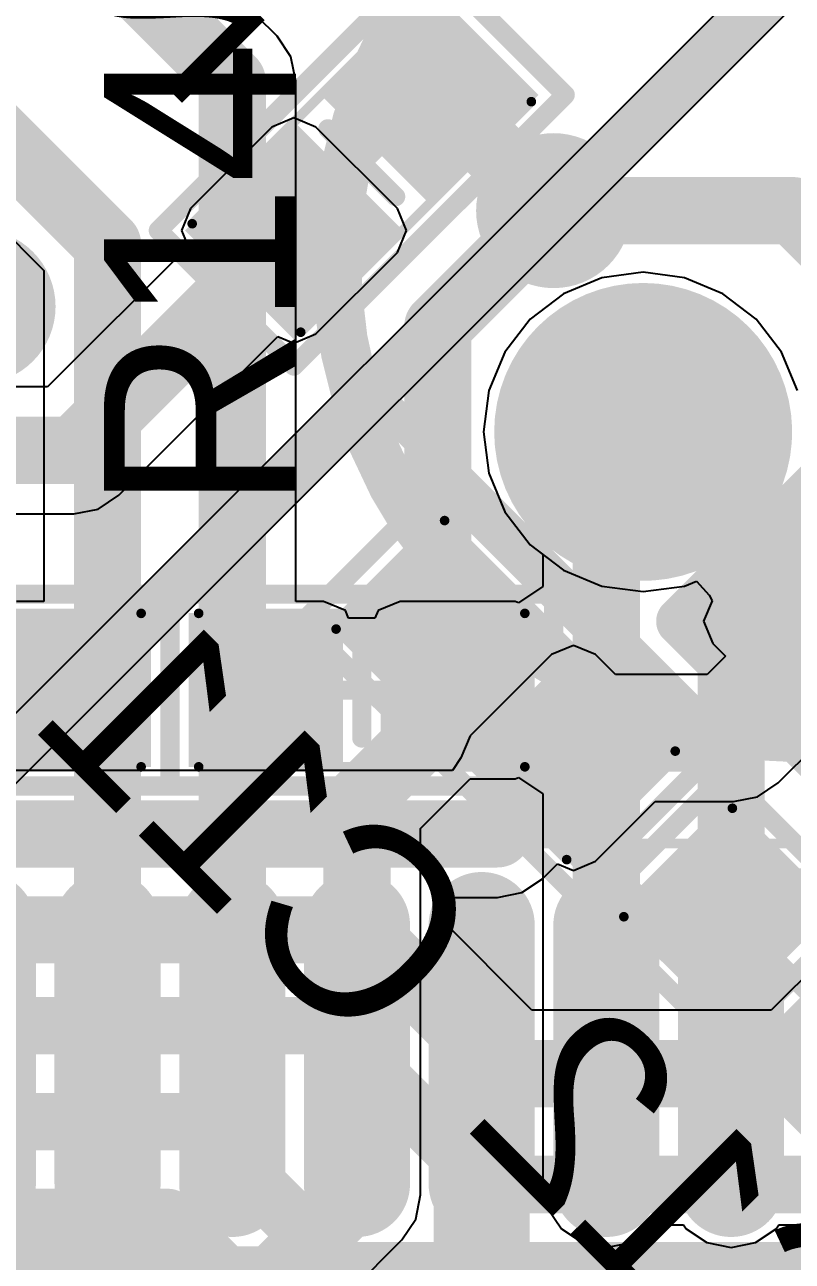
# Model space of a CAD drawing. Header units: millimetres. Extents: x 118 to 288, y 159 to 220.
# Drawn here: x 186.99 to 190.99, y 197.05 to 203.49 of the extents above; entities that cross this region are included whole.
import ezdxf

# ---------------------------------------------------------------- set-up
doc = ezdxf.new("R2010")
doc.units = ezdxf.units.MM
for name, color, linetype in [('BottomLayer', 5, 'Continuous'), ('BottomOverlay', 54, 'Continuous'), ('BottomPaste', 16, 'Continuous'), ('BottomSolder', 6, 'Continuous'), ('InternalPlane1', 76, 'Continuous'), ('InternalPlane2', 16, 'Continuous'), ('Mechanical1', 6, 'Continuous'), ('Mechanical15', 56, 'Continuous'), ('MultiLayer', 9, 'Continuous'), ('PadHoleLayer', 156, 'Continuous'), ('TopLayer', 1, 'Continuous'), ('TopOverlay', 2, 'Continuous'), ('TopPaste', 8, 'Continuous'), ('TopSolder', 216, 'Continuous'), ('ViaHoleLayer', 16, 'Continuous')]:
    doc.layers.add(name, color=color, linetype=linetype)

# ---------------------------------------------------------------- blocks, each defined once
blk = doc.blocks.new('0402__B_26')
at = {"layer": 'BottomLayer'}
for points in [[(0.3, 0.8), (-0.3, 0.8), (0.3, 0.2), (-0.3, 0.2)], [(0.3, -0.2), (-0.3, -0.2), (0.3, -0.8), (-0.3, -0.8)]]:
    blk.add_solid(points, dxfattribs=at)
at = {"layer": 'BottomOverlay', "const_width": 0.1}
for points in [[(-0.5, 1), (-0.5, -1)], [(-0.5, 1), (0.5, 1)], [(0.5, 1), (0.5, -1)], [(-0.5, -1), (0.5, -1)]]:
    blk.add_lwpolyline(points, dxfattribs=at)
at = {"layer": 'BottomOverlay', "const_width": 0.05}
for points in [[(-0.525, 1, 1), (-0.475, 1, 1)], [(-0.525, 1, 1), (-0.475, 1, 1)], [(0.475, 1, 1), (0.525, 1, 1)], [(0.475, 1, 1), (0.525, 1, 1)], [(-0.525, -1, 1), (-0.475, -1, 1)], [(-0.525, -1, 1), (-0.475, -1, 1)], [(0.475, -1, 1), (0.525, -1, 1)], [(0.475, -1, 1), (0.525, -1, 1)]]:
    blk.add_lwpolyline(points, format="xyb", close=True, dxfattribs=at)
at = {"layer": 'BottomPaste'}
for points in [[(0.3, 0.8), (-0.3, 0.8), (0.3, 0.2), (-0.3, 0.2)], [(0.3, -0.2), (-0.3, -0.2), (0.3, -0.8), (-0.3, -0.8)]]:
    blk.add_solid(points, dxfattribs=at)
at = {"layer": 'BottomSolder'}
for points in [[(0.4016, 0.9016), (-0.4016, 0.9016), (0.4016, 0.0984), (-0.4016, 0.0984)], [(0.4016, -0.0984), (-0.4016, -0.0984), (0.4016, -0.9016), (-0.4016, -0.9016)]]:
    blk.add_solid(points, dxfattribs=at)
at = {"layer": 'Mechanical15'}
for points, const_width in [([(-0.4, 0.85), (0.4, 0.85)], 0.05), ([(-0.4, 0.85), (-0.4, -0.85)], 0.05), ([(0.4, 0.85), (0.4, -0.85)], 0.05), ([(0, 0.25), (0, -0.25)], 0.1), ([(-0.25, 0), (0.25, 0)], 0.1), ([(-0.4, -0.85), (0.4, -0.85)], 0.05)]:
    blk.add_lwpolyline(points, dxfattribs=dict(at, const_width=const_width))
for points, const_width in [([(-0.4125, 0.85, 1), (-0.3875, 0.85, 1)], 0.025), ([(-0.4125, 0.85, 1), (-0.3875, 0.85, 1)], 0.025), ([(0.3875, 0.85, 1), (0.4125, 0.85, 1)], 0.025), ([(0.3875, 0.85, 1), (0.4125, 0.85, 1)], 0.025), ([(-0.025, 0.25, 1), (0.025, 0.25, 1)], 0.05), ([(-0.275, 0, 1), (-0.225, 0, 1)], 0.05), ([(0.225, 0, 1), (0.275, 0, 1)], 0.05), ([(-0.025, -0.25, 1), (0.025, -0.25, 1)], 0.05), ([(-0.4125, -0.85, 1), (-0.3875, -0.85, 1)], 0.025), ([(-0.4125, -0.85, 1), (-0.3875, -0.85, 1)], 0.025), ([(0.3875, -0.85, 1), (0.4125, -0.85, 1)], 0.025), ([(0.3875, -0.85, 1), (0.4125, -0.85, 1)], 0.025)]:
    blk.add_lwpolyline(points, format="xyb", close=True, dxfattribs=dict(at, const_width=const_width))
blk = doc.blocks.new('0402__B_36')
at = {"layer": 'BottomLayer'}
for points in [[(0.3, 0.8), (-0.3, 0.8), (0.3, 0.2), (-0.3, 0.2)], [(0.3, -0.2), (-0.3, -0.2), (0.3, -0.8), (-0.3, -0.8)]]:
    blk.add_solid(points, dxfattribs=at)
at = {"layer": 'BottomOverlay', "const_width": 0.1}
for points in [[(-0.5, 1), (-0.5, -1)], [(0.5, 1), (-0.5, 1)], [(0.5, 1), (0.5, -1)], [(0.5, -1), (-0.5, -1)]]:
    blk.add_lwpolyline(points, dxfattribs=at)
at = {"layer": 'BottomOverlay', "const_width": 0.05}
for points in [[(-0.525, 1, 1), (-0.475, 1, 1)], [(-0.525, 1, 1), (-0.475, 1, 1)], [(0.475, 1, 1), (0.525, 1, 1)], [(0.475, 1, 1), (0.525, 1, 1)], [(-0.525, -1, 1), (-0.475, -1, 1)], [(-0.525, -1, 1), (-0.475, -1, 1)], [(0.475, -1, 1), (0.525, -1, 1)], [(0.475, -1, 1), (0.525, -1, 1)]]:
    blk.add_lwpolyline(points, format="xyb", close=True, dxfattribs=at)
at = {"layer": 'BottomPaste'}
for points in [[(0.3, 0.8), (-0.3, 0.8), (0.3, 0.2), (-0.3, 0.2)], [(0.3, -0.2), (-0.3, -0.2), (0.3, -0.8), (-0.3, -0.8)]]:
    blk.add_solid(points, dxfattribs=at)
at = {"layer": 'BottomSolder'}
for points in [[(0.4016, 0.9016), (-0.4016, 0.9016), (0.4016, 0.0984), (-0.4016, 0.0984)], [(0.4016, -0.0984), (-0.4016, -0.0984), (0.4016, -0.9016), (-0.4016, -0.9016)]]:
    blk.add_solid(points, dxfattribs=at)
at = {"layer": 'Mechanical15'}
for points, const_width in [([(0.4, 0.85), (-0.4, 0.85)], 0.05), ([(-0.4, 0.85), (-0.4, -0.85)], 0.05), ([(0.4, 0.85), (0.4, -0.85)], 0.05), ([(0, 0.25), (0, -0.25)], 0.1), ([(0.25, 0), (-0.25, 0)], 0.1), ([(0.4, -0.85), (-0.4, -0.85)], 0.05)]:
    blk.add_lwpolyline(points, dxfattribs=dict(at, const_width=const_width))
for points, const_width in [([(-0.4125, 0.85, 1), (-0.3875, 0.85, 1)], 0.025), ([(-0.4125, 0.85, 1), (-0.3875, 0.85, 1)], 0.025), ([(0.3875, 0.85, 1), (0.4125, 0.85, 1)], 0.025), ([(0.3875, 0.85, 1), (0.4125, 0.85, 1)], 0.025), ([(-0.025, 0.25, 1), (0.025, 0.25, 1)], 0.05), ([(-0.275, 0, 1), (-0.225, 0, 1)], 0.05), ([(0.225, 0, 1), (0.275, 0, 1)], 0.05), ([(-0.025, -0.25, 1), (0.025, -0.25, 1)], 0.05), ([(-0.4125, -0.85, 1), (-0.3875, -0.85, 1)], 0.025), ([(-0.4125, -0.85, 1), (-0.3875, -0.85, 1)], 0.025), ([(0.3875, -0.85, 1), (0.4125, -0.85, 1)], 0.025), ([(0.3875, -0.85, 1), (0.4125, -0.85, 1)], 0.025)]:
    blk.add_lwpolyline(points, format="xyb", close=True, dxfattribs=dict(at, const_width=const_width))
blk = doc.blocks.new('LED5MM_RED_39')
at = {"layer": 'BottomLayer', "const_width": 0.675}
blk.add_lwpolyline([(0.9325, 0, 1), (1.6075, 0, 1)], format="xyb", close=True, dxfattribs=at)
at = {"layer": 'BottomSolder', "const_width": 0.7766}
blk.add_lwpolyline([(0.8817, 0, 1), (1.6583, 0, 1)], format="xyb", close=True, dxfattribs=at)
at = {"layer": 'InternalPlane1', "const_width": 0.754}
blk.add_lwpolyline([(0.893, 0, 1), (1.647, 0, 1)], format="xyb", close=True, dxfattribs=at)
at = {"layer": 'InternalPlane2', "const_width": 0.754}
blk.add_lwpolyline([(0.893, 0, 1), (1.647, 0, 1)], format="xyb", close=True, dxfattribs=at)
at = {"layer": 'MultiLayer', "const_width": 0.675}
blk.add_lwpolyline([(0.9325, 0, 1), (1.6075, 0, 1)], format="xyb", close=True, dxfattribs=at)
at = {"layer": 'PadHoleLayer', "const_width": 0.5}
blk.add_lwpolyline([(1.02, 0, 1), (1.52, 0, 1)], format="xyb", close=True, dxfattribs=at)
at = {"layer": 'TopLayer', "const_width": 0.675}
blk.add_lwpolyline([(0.9325, 0, 1), (1.6075, 0, 1)], format="xyb", close=True, dxfattribs=at)
at = {"layer": 'TopOverlay', "const_width": 0.17}
blk.add_lwpolyline([(2.1268, -1.225, -3.732051), (2.1268, 1.225)], format="xyb", dxfattribs=at)
blk.add_lwpolyline([(2.125, -1.225), (2.125, 1.225)], dxfattribs=at)
at = {"layer": 'TopOverlay', "const_width": 0.085}
for points in [[(2.0825, 1.225, 1), (2.1675, 1.225, 1)], [(2.0843, 1.225, 1), (2.1693, 1.225, 1)], [(2.0825, -1.225, 1), (2.1675, -1.225, 1)], [(2.0843, -1.225, 1), (2.1693, -1.225, 1)]]:
    blk.add_lwpolyline(points, format="xyb", close=True, dxfattribs=at)
at = {"layer": 'TopSolder', "const_width": 0.7766}
blk.add_lwpolyline([(0.8817, 0, 1), (1.6583, 0, 1)], format="xyb", close=True, dxfattribs=at)
blk = doc.blocks.new('0402__89')
at = {"layer": 'Mechanical15'}
for points, const_width in [([(-0.4, 0.85), (0.4, 0.85)], 0.05), ([(-0.4, 0.85), (-0.4, -0.85)], 0.05), ([(0.4, 0.85), (0.4, -0.85)], 0.05), ([(0, 0.25), (0, -0.25)], 0.1), ([(-0.25, 0), (0.25, 0)], 0.1), ([(-0.4, -0.85), (0.4, -0.85)], 0.05)]:
    blk.add_lwpolyline(points, dxfattribs=dict(at, const_width=const_width))
for points, const_width in [([(-0.4125, 0.85, 1), (-0.3875, 0.85, 1)], 0.025), ([(-0.4125, 0.85, 1), (-0.3875, 0.85, 1)], 0.025), ([(0.3875, 0.85, 1), (0.4125, 0.85, 1)], 0.025), ([(0.3875, 0.85, 1), (0.4125, 0.85, 1)], 0.025), ([(-0.025, 0.25, 1), (0.025, 0.25, 1)], 0.05), ([(-0.275, 0, 1), (-0.225, 0, 1)], 0.05), ([(0.225, 0, 1), (0.275, 0, 1)], 0.05), ([(-0.025, -0.25, 1), (0.025, -0.25, 1)], 0.05), ([(-0.4125, -0.85, 1), (-0.3875, -0.85, 1)], 0.025), ([(-0.4125, -0.85, 1), (-0.3875, -0.85, 1)], 0.025), ([(0.3875, -0.85, 1), (0.4125, -0.85, 1)], 0.025), ([(0.3875, -0.85, 1), (0.4125, -0.85, 1)], 0.025)]:
    blk.add_lwpolyline(points, format="xyb", close=True, dxfattribs=dict(at, const_width=const_width))
at = {"layer": 'TopLayer'}
for points in [[(0.3, 0.8), (-0.3, 0.8), (0.3, 0.2), (-0.3, 0.2)], [(0.3, -0.2), (-0.3, -0.2), (0.3, -0.8), (-0.3, -0.8)]]:
    blk.add_solid(points, dxfattribs=at)
at = {"layer": 'TopOverlay', "const_width": 0.1}
for points in [[(-0.5, 1), (-0.5, -1)], [(-0.5, 1), (0.5, 1)], [(0.5, 1), (0.5, -1)], [(-0.5, -1), (0.5, -1)]]:
    blk.add_lwpolyline(points, dxfattribs=at)
at = {"layer": 'TopOverlay', "const_width": 0.05}
for points in [[(-0.525, 1, 1), (-0.475, 1, 1)], [(-0.525, 1, 1), (-0.475, 1, 1)], [(0.475, 1, 1), (0.525, 1, 1)], [(0.475, 1, 1), (0.525, 1, 1)], [(-0.525, -1, 1), (-0.475, -1, 1)], [(-0.525, -1, 1), (-0.475, -1, 1)], [(0.475, -1, 1), (0.525, -1, 1)], [(0.475, -1, 1), (0.525, -1, 1)]]:
    blk.add_lwpolyline(points, format="xyb", close=True, dxfattribs=at)
at = {"layer": 'TopPaste'}
for points in [[(0.3, 0.8), (-0.3, 0.8), (0.3, 0.2), (-0.3, 0.2)], [(0.3, -0.2), (-0.3, -0.2), (0.3, -0.8), (-0.3, -0.8)]]:
    blk.add_solid(points, dxfattribs=at)
at = {"layer": 'TopSolder'}
for points in [[(0.4016, 0.9016), (-0.4016, 0.9016), (0.4016, 0.0984), (-0.4016, 0.0984)], [(0.4016, -0.0984), (-0.4016, -0.0984), (0.4016, -0.9016), (-0.4016, -0.9016)]]:
    blk.add_solid(points, dxfattribs=at)
blk = doc.blocks.new('0402__91')
at = {"layer": 'Mechanical15'}
for points, const_width in [([(0.4, 0.85), (-0.4, 0.85)], 0.05), ([(-0.4, -0.85), (-0.4, 0.85)], 0.05), ([(0.4, -0.85), (0.4, 0.85)], 0.05), ([(0, -0.25), (0, 0.25)], 0.1), ([(0.25, 0), (-0.25, 0)], 0.1), ([(0.4, -0.85), (-0.4, -0.85)], 0.05)]:
    blk.add_lwpolyline(points, dxfattribs=dict(at, const_width=const_width))
for points, const_width in [([(-0.4125, 0.85, 1), (-0.3875, 0.85, 1)], 0.025), ([(-0.4125, 0.85, 1), (-0.3875, 0.85, 1)], 0.025), ([(0.3875, 0.85, 1), (0.4125, 0.85, 1)], 0.025), ([(0.3875, 0.85, 1), (0.4125, 0.85, 1)], 0.025), ([(-0.025, 0.25, 1), (0.025, 0.25, 1)], 0.05), ([(-0.275, 0, 1), (-0.225, 0, 1)], 0.05), ([(0.225, 0, 1), (0.275, 0, 1)], 0.05), ([(-0.025, -0.25, 1), (0.025, -0.25, 1)], 0.05), ([(-0.4125, -0.85, 1), (-0.3875, -0.85, 1)], 0.025), ([(-0.4125, -0.85, 1), (-0.3875, -0.85, 1)], 0.025), ([(0.3875, -0.85, 1), (0.4125, -0.85, 1)], 0.025), ([(0.3875, -0.85, 1), (0.4125, -0.85, 1)], 0.025)]:
    blk.add_lwpolyline(points, format="xyb", close=True, dxfattribs=dict(at, const_width=const_width))
at = {"layer": 'TopLayer'}
for points in [[(0.3, 0.8), (-0.3, 0.8), (0.3, 0.2), (-0.3, 0.2)], [(0.3, -0.2), (-0.3, -0.2), (0.3, -0.8), (-0.3, -0.8)]]:
    blk.add_solid(points, dxfattribs=at)
at = {"layer": 'TopOverlay', "const_width": 0.1}
for points in [[(-0.5, -1), (-0.5, 1)], [(0.5, 1), (-0.5, 1)], [(0.5, -1), (0.5, 1)], [(0.5, -1), (-0.5, -1)]]:
    blk.add_lwpolyline(points, dxfattribs=at)
at = {"layer": 'TopOverlay', "const_width": 0.05}
for points in [[(-0.525, 1, 1), (-0.475, 1, 1)], [(-0.525, 1, 1), (-0.475, 1, 1)], [(0.475, 1, 1), (0.525, 1, 1)], [(0.475, 1, 1), (0.525, 1, 1)], [(-0.525, -1, 1), (-0.475, -1, 1)], [(-0.525, -1, 1), (-0.475, -1, 1)], [(0.475, -1, 1), (0.525, -1, 1)], [(0.475, -1, 1), (0.525, -1, 1)]]:
    blk.add_lwpolyline(points, format="xyb", close=True, dxfattribs=at)
at = {"layer": 'TopPaste'}
for points in [[(0.3, 0.8), (-0.3, 0.8), (0.3, 0.2), (-0.3, 0.2)], [(0.3, -0.2), (-0.3, -0.2), (0.3, -0.8), (-0.3, -0.8)]]:
    blk.add_solid(points, dxfattribs=at)
at = {"layer": 'TopSolder'}
for points in [[(0.4016, 0.9016), (-0.4016, 0.9016), (0.4016, 0.0984), (-0.4016, 0.0984)], [(0.4016, -0.0984), (-0.4016, -0.0984), (0.4016, -0.9016), (-0.4016, -0.9016)]]:
    blk.add_solid(points, dxfattribs=at)
blk = doc.blocks.new('HTSSOP28_99')
at = {"layer": 'Mechanical15', "const_width": 0.05}
blk.add_lwpolyline([(3.95, 4.9), (3.95, -4.9)], dxfattribs=at)
at = {"layer": 'TopLayer', "const_width": 0.35}
for points in [[(3.525, 3.575), (2.175, 3.575)], [(3.525, 2.925), (2.175, 2.925)], [(3.525, 2.275), (2.175, 2.275)], [(3.525, 1.625), (2.175, 1.625)], [(3.525, 0.975), (2.175, 0.975)], [(3.525, 0.325), (2.175, 0.325)]]:
    blk.add_lwpolyline(points, dxfattribs=at)
at = {"layer": 'TopLayer', "const_width": 0.175}
for points in [[(2.0875, 3.575, 1), (2.2625, 3.575, 1)], [(3.4375, 3.575, 1), (3.6125, 3.575, 1)], [(2.0875, 2.925, 1), (2.2625, 2.925, 1)], [(3.4375, 2.925, 1), (3.6125, 2.925, 1)], [(2.0875, 2.275, 1), (2.2625, 2.275, 1)], [(3.4375, 2.275, 1), (3.6125, 2.275, 1)], [(2.0875, 1.625, 1), (2.2625, 1.625, 1)], [(3.4375, 1.625, 1), (3.6125, 1.625, 1)], [(2.0875, 0.975, 1), (2.2625, 0.975, 1)], [(3.4375, 0.975, 1), (3.6125, 0.975, 1)], [(2.0875, 0.325, 1), (2.2625, 0.325, 1)], [(3.4375, 0.325, 1), (3.6125, 0.325, 1)]]:
    blk.add_lwpolyline(points, format="xyb", close=True, dxfattribs=at)
at = {"layer": 'TopPaste', "const_width": 0.35}
for points in [[(3.525, 3.575), (2.175, 3.575)], [(3.525, 2.925), (2.175, 2.925)], [(3.525, 2.275), (2.175, 2.275)], [(3.525, 1.625), (2.175, 1.625)], [(3.525, 0.975), (2.175, 0.975)], [(3.525, 0.325), (2.175, 0.325)]]:
    blk.add_lwpolyline(points, dxfattribs=at)
at = {"layer": 'TopPaste', "const_width": 0.175}
for points in [[(2.0875, 3.575, 1), (2.2625, 3.575, 1)], [(3.4375, 3.575, 1), (3.6125, 3.575, 1)], [(2.0875, 2.925, 1), (2.2625, 2.925, 1)], [(3.4375, 2.925, 1), (3.6125, 2.925, 1)], [(2.0875, 2.275, 1), (2.2625, 2.275, 1)], [(3.4375, 2.275, 1), (3.6125, 2.275, 1)], [(2.0875, 1.625, 1), (2.2625, 1.625, 1)], [(3.4375, 1.625, 1), (3.6125, 1.625, 1)], [(2.0875, 0.975, 1), (2.2625, 0.975, 1)], [(3.4375, 0.975, 1), (3.6125, 0.975, 1)], [(2.0875, 0.325, 1), (2.2625, 0.325, 1)], [(3.4375, 0.325, 1), (3.6125, 0.325, 1)]]:
    blk.add_lwpolyline(points, format="xyb", close=True, dxfattribs=at)
at = {"layer": 'TopSolder', "const_width": 0.5532}
for points in [[(3.525, 4.225), (2.175, 4.225)], [(3.525, 3.575), (2.175, 3.575)], [(3.525, 2.925), (2.175, 2.925)], [(3.525, 2.275), (2.175, 2.275)], [(3.525, 1.625), (2.175, 1.625)], [(3.525, 0.975), (2.175, 0.975)], [(3.525, 0.325), (2.175, 0.325)]]:
    blk.add_lwpolyline(points, dxfattribs=at)
at = {"layer": 'TopSolder', "const_width": 0.2766}
for points in [[(2.0367, 4.225, 1), (2.3133, 4.225, 1)], [(3.3867, 4.225, 1), (3.6633, 4.225, 1)], [(2.0367, 3.575, 1), (2.3133, 3.575, 1)], [(3.3867, 3.575, 1), (3.6633, 3.575, 1)], [(2.0367, 2.925, 1), (2.3133, 2.925, 1)], [(3.3867, 2.925, 1), (3.6633, 2.925, 1)], [(2.0367, 2.275, 1), (2.3133, 2.275, 1)], [(3.3867, 2.275, 1), (3.6633, 2.275, 1)], [(2.0367, 1.625, 1), (2.3133, 1.625, 1)], [(3.3867, 1.625, 1), (3.6633, 1.625, 1)], [(2.0367, 0.975, 1), (2.3133, 0.975, 1)], [(3.3867, 0.975, 1), (3.6633, 0.975, 1)], [(2.0367, 0.325, 1), (2.3133, 0.325, 1)], [(3.3867, 0.325, 1), (3.6633, 0.325, 1)]]:
    blk.add_lwpolyline(points, format="xyb", close=True, dxfattribs=at)
blk = doc.blocks.new('FA_128_B_104')
at = {"layer": 'BottomLayer'}
for points in [[(-1.2, 0.15), (-0.25, 0.15), (-1.2, 1), (-0.25, 1)], [(0.25, 0.15), (1.2, 0.15), (0.25, 1), (1.2, 1)], [(-1.2, -1), (-0.25, -1), (-1.2, -0.15), (-0.25, -0.15)], [(0.25, -1), (1.2, -1), (0.25, -0.15), (1.2, -0.15)]]:
    blk.add_solid(points, dxfattribs=at)
at = {"layer": 'BottomOverlay', "const_width": 0.1}
for points in [[(-1.375, 1.175), (1.375, 1.175)], [(-1.375, 1.175), (-1.375, 1.025)], [(-1.375, 0.9), (-1.1, 1.175)], [(-1.375, 1.025), (-1.225, 1.175)], [(-1.375, 0.775), (-0.975, 1.175)], [(1.375, 1.175), (1.375, -1.175)], [(-1.375, 1.025), (-1.375, -1.175)], [(-1.375, -1.175), (1.375, -1.175)]]:
    blk.add_lwpolyline(points, dxfattribs=at)
at = {"layer": 'BottomOverlay', "const_width": 0.05}
for points in [[(-1.4, 1.175, 1), (-1.35, 1.175, 1)], [(-1.4, 1.175, 1), (-1.35, 1.175, 1)], [(-1.25, 1.175, 1), (-1.2, 1.175, 1)], [(-1.125, 1.175, 1), (-1.075, 1.175, 1)], [(-1, 1.175, 1), (-0.95, 1.175, 1)], [(1.35, 1.175, 1), (1.4, 1.175, 1)], [(1.35, 1.175, 1), (1.4, 1.175, 1)], [(-1.4, 1.025, 1), (-1.35, 1.025, 1)], [(-1.4, 1.025, 1), (-1.35, 1.025, 1)], [(-1.4, 1.025, 1), (-1.35, 1.025, 1)], [(-1.4, 0.9, 1), (-1.35, 0.9, 1)], [(-1.4, 0.775, 1), (-1.35, 0.775, 1)], [(-1.4, -1.175, 1), (-1.35, -1.175, 1)], [(-1.4, -1.175, 1), (-1.35, -1.175, 1)], [(1.35, -1.175, 1), (1.4, -1.175, 1)], [(1.35, -1.175, 1), (1.4, -1.175, 1)]]:
    blk.add_lwpolyline(points, format="xyb", close=True, dxfattribs=at)
at = {"layer": 'BottomPaste'}
for points in [[(-1.2, 0.15), (-0.25, 0.15), (-1.2, 1), (-0.25, 1)], [(0.25, 0.15), (1.2, 0.15), (0.25, 1), (1.2, 1)], [(-1.2, -1), (-0.25, -1), (-1.2, -0.15), (-0.25, -0.15)], [(0.25, -1), (1.2, -1), (0.25, -0.15), (1.2, -0.15)]]:
    blk.add_solid(points, dxfattribs=at)
at = {"layer": 'BottomSolder'}
for points in [[(-1.3016, 0.0484), (-0.1484, 0.0484), (-1.3016, 1.1016), (-0.1484, 1.1016)], [(0.1484, 0.0484), (1.3016, 0.0484), (0.1484, 1.1016), (1.3016, 1.1016)], [(-1.3016, -1.1016), (-0.1484, -1.1016), (-1.3016, -0.0484), (-0.1484, -0.0484)], [(0.1484, -1.1016), (1.3016, -1.1016), (0.1484, -0.0484), (1.3016, -0.0484)]]:
    blk.add_solid(points, dxfattribs=at)
at = {"layer": 'Mechanical15', "const_width": 0.254}
for points in [[(-1.4, 1.2), (-1.4, -1.2)], [(-1.4, 1.2), (1.4, 1.2)], [(1.4, 1.2), (1.4, -1.2)], [(0, 0.275), (0, -0.275)], [(-0.3, 0), (0.275, 0)], [(-1.4, -1.2), (1.4, -1.2)]]:
    blk.add_lwpolyline(points, dxfattribs=at)
at = {"layer": 'Mechanical15', "const_width": 0.127}
for points in [[(-1.4635, 1.2, 1), (-1.3365, 1.2, 1)], [(-1.4635, 1.2, 1), (-1.3365, 1.2, 1)], [(1.3365, 1.2, 1), (1.4635, 1.2, 1)], [(1.3365, 1.2, 1), (1.4635, 1.2, 1)], [(-0.0635, 0.275, 1), (0.0635, 0.275, 1)], [(-0.3635, 0, 1), (-0.2365, 0, 1)], [(0.2115, 0, 1), (0.3385, 0, 1)], [(-0.0635, -0.275, 1), (0.0635, -0.275, 1)], [(-1.4635, -1.2, 1), (-1.3365, -1.2, 1)], [(-1.4635, -1.2, 1), (-1.3365, -1.2, 1)], [(1.3365, -1.2, 1), (1.4635, -1.2, 1)], [(1.3365, -1.2, 1), (1.4635, -1.2, 1)]]:
    blk.add_lwpolyline(points, format="xyb", close=True, dxfattribs=at)
blk = doc.blocks.new('0402__B_111')
at = {"layer": 'BottomLayer'}
for points in [[(0.3, 0.8), (-0.3, 0.8), (0.3, 0.2), (-0.3, 0.2)], [(0.3, -0.2), (-0.3, -0.2), (0.3, -0.8), (-0.3, -0.8)]]:
    blk.add_solid(points, dxfattribs=at)
at = {"layer": 'BottomOverlay', "const_width": 0.1}
for points in [[(-0.5, 1), (-0.5, -1)], [(-0.5, 1), (0.5, 1)], [(0.5, 1), (0.5, -1)], [(-0.5, -1), (0.5, -1)]]:
    blk.add_lwpolyline(points, dxfattribs=at)
at = {"layer": 'BottomOverlay', "const_width": 0.05}
for points in [[(-0.525, 1, 1), (-0.475, 1, 1)], [(-0.525, 1, 1), (-0.475, 1, 1)], [(0.475, 1, 1), (0.525, 1, 1)], [(0.475, 1, 1), (0.525, 1, 1)], [(-0.525, -1, 1), (-0.475, -1, 1)], [(-0.525, -1, 1), (-0.475, -1, 1)], [(0.475, -1, 1), (0.525, -1, 1)], [(0.475, -1, 1), (0.525, -1, 1)]]:
    blk.add_lwpolyline(points, format="xyb", close=True, dxfattribs=at)
at = {"layer": 'BottomPaste'}
for points in [[(0.3, 0.8), (-0.3, 0.8), (0.3, 0.2), (-0.3, 0.2)], [(0.3, -0.2), (-0.3, -0.2), (0.3, -0.8), (-0.3, -0.8)]]:
    blk.add_solid(points, dxfattribs=at)
at = {"layer": 'BottomSolder'}
for points in [[(0.4016, 0.9016), (-0.4016, 0.9016), (0.4016, 0.0984), (-0.4016, 0.0984)], [(0.4016, -0.0984), (-0.4016, -0.0984), (0.4016, -0.9016), (-0.4016, -0.9016)]]:
    blk.add_solid(points, dxfattribs=at)
at = {"layer": 'Mechanical15'}
for points, const_width in [([(-0.4, 0.85), (0.4, 0.85)], 0.05), ([(-0.4, 0.85), (-0.4, -0.85)], 0.05), ([(0.4, 0.85), (0.4, -0.85)], 0.05), ([(0, 0.25), (0, -0.25)], 0.1), ([(-0.25, 0), (0.25, 0)], 0.1), ([(-0.4, -0.85), (0.4, -0.85)], 0.05)]:
    blk.add_lwpolyline(points, dxfattribs=dict(at, const_width=const_width))
for points, const_width in [([(-0.4125, 0.85, 1), (-0.3875, 0.85, 1)], 0.025), ([(-0.4125, 0.85, 1), (-0.3875, 0.85, 1)], 0.025), ([(0.3875, 0.85, 1), (0.4125, 0.85, 1)], 0.025), ([(0.3875, 0.85, 1), (0.4125, 0.85, 1)], 0.025), ([(-0.025, 0.25, 1), (0.025, 0.25, 1)], 0.05), ([(-0.275, 0, 1), (-0.225, 0, 1)], 0.05), ([(0.225, 0, 1), (0.275, 0, 1)], 0.05), ([(-0.025, -0.25, 1), (0.025, -0.25, 1)], 0.05), ([(-0.4125, -0.85, 1), (-0.3875, -0.85, 1)], 0.025), ([(-0.4125, -0.85, 1), (-0.3875, -0.85, 1)], 0.025), ([(0.3875, -0.85, 1), (0.4125, -0.85, 1)], 0.025), ([(0.3875, -0.85, 1), (0.4125, -0.85, 1)], 0.025)]:
    blk.add_lwpolyline(points, format="xyb", close=True, dxfattribs=dict(at, const_width=const_width))

msp = doc.modelspace()

# ---------------------------------------------------------------- linework, layer by layer
at = {"layer": 'BottomLayer'}
for p, q in [((188.3964, 203.0081), (188.2816, 202.9605)), ((188.5113, 202.9605), (188.3964, 203.0081)), ((188.2816, 202.9605), (187.8574, 202.5363)), ((188.9355, 202.5363), (188.5113, 202.9605)), ((187.8574, 202.5363), (187.8098, 202.4214)), ((188.9831, 202.4214), (188.9355, 202.5363)), ((187.8098, 202.4214), (187.8444, 202.338)), ((188.9355, 202.3066), (188.9831, 202.4214)), ((187.8444, 202.338), (187.1127, 201.6064)), ((188.5113, 201.8824), (188.9355, 202.3066)), ((190.2168, 202.2035), (190.0015, 202.1751)), ((190.4322, 202.1751), (190.2168, 202.2035)), ((190.0015, 202.1751), (189.8008, 202.092)), ((190.6329, 202.092), (190.4322, 202.1751)), ((189.8008, 202.092), (189.6284, 201.9598)), ((190.8052, 201.9598), (190.6329, 202.092)), ((189.6284, 201.9598), (189.4962, 201.7874)), ((190.9375, 201.7874), (190.8052, 201.9598)), ((188.3964, 201.8348), (188.5113, 201.8824)), ((187.4843, 201.0407), (188.313, 201.8694)), ((188.313, 201.8694), (188.3964, 201.8348)), ((189.4962, 201.7874), (189.4131, 201.5867)), ((191.0206, 201.5867), (190.9375, 201.7874)), ((187.1127, 201.6064), (185.8, 201.6064)), ((189.4131, 201.5867), (189.3847, 201.3714)), ((189.3847, 201.3714), (189.4131, 201.156)), ((189.4131, 201.156), (189.4962, 200.9553)), ((187.3768, 200.9689), (187.4843, 201.0407)), ((186.9392, 200.9436), (187.25, 200.9436)), ((187.25, 200.9436), (187.3768, 200.9689)), ((189.4962, 200.9553), (189.6284, 200.783)), ((189.6284, 200.783), (189.8008, 200.6507)), ((189.8008, 200.6507), (190.0015, 200.5676)), ((190.4322, 200.5676), (190.4953, 200.5938)), ((190.4953, 200.5938), (190.561, 200.5194)), ((190.0015, 200.5676), (190.2168, 200.5393)), ((190.2168, 200.5393), (190.4322, 200.5676)), ((190.561, 200.5194), (190.576, 200.4897)), ((190.576, 200.4897), (190.532, 200.3836)), ((190.532, 200.3836), (190.5796, 200.2688)), ((190.5796, 200.2688), (190.6458, 200.2026)), ((189.7388, 200.2105), (189.3145, 199.7863)), ((189.8536, 200.2581), (189.7388, 200.2105)), ((189.9684, 200.2105), (189.8536, 200.2581)), ((190.0725, 200.1064), (189.9684, 200.2105)), ((190.6458, 200.2026), (190.5496, 200.1064)), ((190.5496, 200.1064), (190.0725, 200.1064)), ((189.3145, 199.7863), (189.2669, 199.6714)), ((190.9211, 199.5407), (191.1144, 199.7339)), ((189.2669, 199.6714), (189.2234, 199.6064)), ((189.2234, 199.6064), (186.9392, 199.6064)), ((190.8136, 199.4689), (190.9211, 199.5407)), ((189.9684, 199.1324), (190.2796, 199.4436)), ((190.2796, 199.4436), (190.6868, 199.4436)), ((190.6868, 199.4436), (190.8136, 199.4689)), ((189.6914, 199.0407), (189.7701, 199.1194)), ((189.7701, 199.1194), (189.8536, 199.0848)), ((189.8536, 199.0848), (189.9684, 199.1324)), ((189.5839, 198.9689), (189.6914, 199.0407)), ((189.1673, 198.8263), (189.2159, 198.9436)), ((189.2159, 198.9436), (189.4571, 198.9436)), ((189.4571, 198.9436), (189.5839, 198.9689)), ((189.6373, 198.3564), (189.1673, 198.8263)), ((191.2388, 198.7105), (190.8846, 198.3564)), ((190.8846, 198.3564), (189.6373, 198.3564))]:
    msp.add_line(p, q, dxfattribs=at)
for points, const_width in [([(189.1036, 203.1286), (189.1464, 203.1286)], 0.35), ([(189.1464, 203.1286), (189.75, 202.525)], 0.35), ([(189.1464, 201.9214), (189.75, 202.525)], 0.35), ([(189.75, 202.525), (191, 202.525)], 0.35), ([(191, 202.525), (192.0808, 201.4442)], 0.35), ([(187.25, 201.275), (188.3964, 202.4214)], 0.35), ([(189.1464, 200.3786), (189.1464, 201.9214)], 0.35), ([(185.8, 201.275), (187.25, 201.275)], 0.35), ([(190.6868, 199.775), (191.3308, 200.4189)], 0.35), ([(189.8536, 199.6714), (189.9571, 199.775)], 0.35), ([(189.9571, 199.775), (190.6868, 199.775)], 0.35), ([(189.4571, 199.275), (189.8536, 199.6714)], 0.35), ([(185.8, 199.275), (189.4571, 199.275)], 0.35), ([(190.6464, 198.9207), (191.4589, 198.9207)], 0.35), ([(190.6464, 198.8786), (190.6464, 198.9207)], 0.35), ([(185.8, 198.775), (188.75, 198.775)], 0.35), ([(188.75, 198.775), (189.5, 198.025)], 0.35), ([(185.8, 198.275), (188.5783, 198.275)], 0.3), ([(188.5783, 198.275), (189.4061, 197.4472)], 0.3), ([(189.5, 198.025), (191.3536, 198.025)], 0.35), ([(185.8, 197.775), (187.8757, 197.775)], 0.3), ([(187.8757, 197.775), (188.6536, 196.9972)], 0.3), ([(189.4061, 197.4472), (191.9222, 197.4472)], 0.3), ([(185.8, 197.275), (187.7393, 197.275)], 0.3), ([(187.7393, 197.275), (188.4893, 196.525)], 0.3), ([(188.6536, 196.9972), (192.2222, 196.9972)], 0.3)]:
    msp.add_lwpolyline(points, dxfattribs=dict(at, const_width=const_width))
for points, const_width in [([(189.0161, 203.1286, 1), (189.1911, 203.1286, 1)], 0.175), ([(189.0589, 203.1286, 1), (189.2339, 203.1286, 1)], 0.175), ([(189.0589, 203.1286, 1), (189.2339, 203.1286, 1)], 0.175), ([(189.575, 202.525, 1), (189.925, 202.525, 1)], 0.35), ([(189.6625, 202.525, 1), (189.8375, 202.525, 1)], 0.175), ([(189.6625, 202.525, 1), (189.8375, 202.525, 1)], 0.175), ([(189.6625, 202.525, 1), (189.8375, 202.525, 1)], 0.175), ([(190.9125, 202.525, 1), (191.0875, 202.525, 1)], 0.175), ([(190.9125, 202.525, 1), (191.0875, 202.525, 1)], 0.175), ([(188.3089, 202.4214, 1), (188.4839, 202.4214, 1)], 0.175), ([(186.575, 202.025, 1), (186.925, 202.025, 1)], 0.35), ([(189.0589, 201.9214, 1), (189.2339, 201.9214, 1)], 0.175), ([(189.0589, 201.9214, 1), (189.2339, 201.9214, 1)], 0.175), ([(187.1625, 201.275, 1), (187.3375, 201.275, 1)], 0.175), ([(187.1625, 201.275, 1), (187.3375, 201.275, 1)], 0.175), ([(189.0589, 200.3786, 1), (189.2339, 200.3786, 1)], 0.175), ([(189.8696, 199.775, 1), (190.0446, 199.775, 1)], 0.175), ([(189.8696, 199.775, 1), (190.0446, 199.775, 1)], 0.175), ([(190.5993, 199.775, 1), (190.7743, 199.775, 1)], 0.175), ([(190.5993, 199.775, 1), (190.7743, 199.775, 1)], 0.175), ([(189.7661, 199.6714, 1), (189.9411, 199.6714, 1)], 0.175), ([(189.7661, 199.6714, 1), (189.9411, 199.6714, 1)], 0.175), ([(189.3696, 199.275, 1), (189.5446, 199.275, 1)], 0.175), ([(189.3696, 199.275, 1), (189.5446, 199.275, 1)], 0.175), ([(190.5589, 198.9207, 1), (190.7339, 198.9207, 1)], 0.175), ([(190.5589, 198.9207, 1), (190.7339, 198.9207, 1)], 0.175), ([(190.5589, 198.8786, 1), (190.7339, 198.8786, 1)], 0.175), ([(188.6625, 198.775, 1), (188.8375, 198.775, 1)], 0.175), ([(188.6625, 198.775, 1), (188.8375, 198.775, 1)], 0.175), ([(188.5033, 198.275, 1), (188.6532, 198.275, 1)], 0.15), ([(188.5033, 198.275, 1), (188.6532, 198.275, 1)], 0.15), ([(189.4125, 198.025, 1), (189.5875, 198.025, 1)], 0.175), ([(189.4125, 198.025, 1), (189.5875, 198.025, 1)], 0.175), ([(187.8007, 197.775, 1), (187.9507, 197.775, 1)], 0.15), ([(187.8007, 197.775, 1), (187.9507, 197.775, 1)], 0.15), ([(189.3311, 197.4472, 1), (189.4811, 197.4472, 1)], 0.15), ([(189.3311, 197.4472, 1), (189.4811, 197.4472, 1)], 0.15), ([(187.6643, 197.275, 1), (187.8143, 197.275, 1)], 0.15), ([(187.6643, 197.275, 1), (187.8143, 197.275, 1)], 0.15), ([(188.5786, 196.9972, 1), (188.7286, 196.9972, 1)], 0.15), ([(188.5786, 196.9972, 1), (188.7286, 196.9972, 1)], 0.15)]:
    msp.add_lwpolyline(points, format="xyb", close=True, dxfattribs=dict(at, const_width=const_width))
at = {"layer": 'InternalPlane2'}
for p, q in [((195.741, 208.6991), (185.9464, 198.9045)), ((186.0916, 198.6834), (195.9621, 208.5539))]:
    msp.add_line(p, q, dxfattribs=at)
at = {"layer": 'InternalPlane2', "const_width": 0.254}
msp.add_lwpolyline([(186, 198.775), (195.8705, 208.6455)], dxfattribs=at)
at = {"layer": 'InternalPlane2', "const_width": 0.404}
for points in [[(189.548, 202.525, 1), (189.952, 202.525, 1)], [(186.548, 202.025, 1), (186.952, 202.025, 1)]]:
    msp.add_lwpolyline(points, format="xyb", close=True, dxfattribs=at)
at = {"layer": 'Mechanical1'}
for points, const_width in [([(193.6148, 202.2694, 1), (188.6148, 202.2694, 1)], 0.25), ([(188.5523, 202.2694, 1), (188.6773, 202.2694, 1)], 0.125)]:
    msp.add_lwpolyline(points, format="xyb", close=True, dxfattribs=dict(at, const_width=const_width))
at = {"layer": 'MultiLayer', "const_width": 0.35}
for points in [[(189.575, 202.525, 1), (189.925, 202.525, 1)], [(186.575, 202.025, 1), (186.925, 202.025, 1)]]:
    msp.add_lwpolyline(points, format="xyb", close=True, dxfattribs=at)
at = {"layer": 'TopLayer'}
for p, q in [((188.3093, 203.4343), (187.003, 204.7407)), ((185.7843, 203.522), (187.0936, 202.2127)), ((188.3811, 203.3268), (188.3093, 203.4343)), ((188.4064, 203.2), (188.3811, 203.3268)), ((188.4064, 200.4874), (188.4064, 203.2)), ((187.0936, 202.2127), (187.0936, 200.4874)), ((190.2168, 202.2035), (190.0015, 202.1751)), ((190.4322, 202.1751), (190.2168, 202.2035)), ((190.0015, 202.1751), (189.8008, 202.092)), ((190.6329, 202.092), (190.4322, 202.1751)), ((189.8008, 202.092), (189.6284, 201.9598)), ((190.8052, 201.9598), (190.6329, 202.092)), ((189.6284, 201.9598), (189.4962, 201.7874)), ((190.9375, 201.7874), (190.8052, 201.9598)), ((189.4962, 201.7874), (189.4131, 201.5867)), ((191.0206, 201.5867), (190.9375, 201.7874)), ((189.4131, 201.5867), (189.3847, 201.3714)), ((189.3847, 201.3714), (189.4131, 201.156)), ((189.4131, 201.156), (189.4962, 200.9553)), ((189.4962, 200.9553), (189.6284, 200.783)), ((189.6284, 200.783), (189.6936, 200.7329)), ((189.6936, 200.7329), (189.6936, 200.5653)), ((189.6936, 200.5653), (189.5666, 200.4805)), ((187.0936, 200.4874), (186.95, 200.4874)), ((188.55, 200.4874), (188.4064, 200.4874)), ((188.6648, 200.4398), (188.55, 200.4874)), ((188.95, 200.4874), (188.8352, 200.4398)), ((189.55, 200.4874), (188.95, 200.4874)), ((189.5666, 200.4805), (189.55, 200.4874)), ((188.6813, 200.4001), (188.6648, 200.4398)), ((188.8187, 200.4001), (188.6813, 200.4001)), ((188.8352, 200.4398), (188.8187, 200.4001)), ((189.0564, 199.3031), (189.3159, 199.5626)), ((189.3159, 199.5626), (189.55, 199.5626)), ((189.55, 199.5626), (189.5666, 199.5695)), ((189.5666, 199.5695), (189.6936, 199.4847)), ((189.6936, 199.4847), (189.6936, 198.8)), ((189.0564, 198.125), (189.0564, 199.3031)), ((189.6936, 198.8), (189.6936, 198.125)), ((189.0564, 197.3929), (189.0564, 198.125)), ((189.6936, 198.125), (189.6936, 197.45)), ((189.6936, 197.45), (189.7189, 197.3232)), ((189.0311, 197.2661), (189.0564, 197.3929)), ((189.7189, 197.3232), (189.7907, 197.2157)), ((188.9593, 197.1586), (189.0311, 197.2661)), ((190.2593, 197.2157), (190.2736, 197.2371)), ((190.2736, 197.2371), (190.4264, 197.2371)), ((190.4264, 197.2371), (190.4407, 197.2157)), ((190.9093, 197.2157), (190.9236, 197.2371)), ((190.9236, 197.2371), (191.0764, 197.2371)), ((189.7907, 197.2157), (189.8982, 197.1439)), ((190.1518, 197.1439), (190.2593, 197.2157)), ((190.4407, 197.2157), (190.5482, 197.1439)), ((190.8018, 197.1439), (190.9093, 197.2157)), ((188.5164, 196.7157), (188.9593, 197.1586)), ((189.8982, 197.1439), (190.025, 197.1186)), ((190.025, 197.1186), (190.1518, 197.1439)), ((190.5482, 197.1439), (190.675, 197.1186)), ((190.675, 197.1186), (190.8018, 197.1439))]:
    msp.add_line(p, q, dxfattribs=at)
for points, const_width in [([(186.5, 204.775), (188.075, 203.2)], 0.35), ([(190.675, 200.2), (194.8644, 204.3894)], 0.35), ([(185.75, 204.025), (187.425, 202.35)], 0.35), ([(188.075, 200.025), (188.075, 203.2)], 0.35), ([(187.425, 200.025), (187.425, 202.35)], 0.35), ([(190.025, 201.1795), (190.2168, 201.3714)], 0.35), ([(190.025, 198.125), (190.025, 201.1795)], 0.35), ([(190.675, 198.125), (190.675, 200.2)], 0.35), ([(187.425, 198.125), (187.425, 200.025)], 0.35), ([(188.075, 198.125), (188.075, 200.025)], 0.35), ([(189.25, 199.9654), (189.25, 200.025)], 0.35), ([(188.725, 199.4404), (189.25, 199.9654)], 0.35), ([(188.725, 198.125), (188.725, 199.4404)], 0.35), ([(189.375, 195.4), (189.375, 198.125)], 0.5), ([(188.725, 197.3929), (188.725, 198.125)], 0.35), ([(186.775, 197.3929), (187.2179, 196.95)], 0.35), ([(188.2821, 196.95), (188.725, 197.3929)], 0.35), ([(187.2179, 196.95), (188.2821, 196.95)], 0.35), ([(187.2179, 194.3071), (187.2179, 196.95)], 0.35)]:
    msp.add_lwpolyline(points, dxfattribs=dict(at, const_width=const_width))
for points, const_width in [([(187.9875, 203.2, 1), (188.1625, 203.2, 1)], 0.175), ([(187.9875, 203.2, 1), (188.1625, 203.2, 1)], 0.175), ([(189.575, 202.525, 1), (189.925, 202.525, 1)], 0.35), ([(187.3375, 202.35, 1), (187.5125, 202.35, 1)], 0.175), ([(187.3375, 202.35, 1), (187.5125, 202.35, 1)], 0.175), ([(186.575, 202.025, 1), (186.925, 202.025, 1)], 0.35), ([(190.1293, 201.3714, 1), (190.3043, 201.3714, 1)], 0.175), ([(189.9375, 201.1795, 1), (190.1125, 201.1795, 1)], 0.175), ([(189.9375, 201.1795, 1), (190.1125, 201.1795, 1)], 0.175), ([(190.5875, 200.2, 1), (190.7625, 200.2, 1)], 0.175), ([(190.5875, 200.2, 1), (190.7625, 200.2, 1)], 0.175), ([(187.3375, 200.025, 1), (187.5125, 200.025, 1)], 0.175), ([(187.3375, 200.025, 1), (187.5125, 200.025, 1)], 0.175), ([(187.9875, 200.025, 1), (188.1625, 200.025, 1)], 0.175), ([(187.9875, 200.025, 1), (188.1625, 200.025, 1)], 0.175), ([(189.1625, 200.025, 1), (189.3375, 200.025, 1)], 0.175), ([(189.1625, 199.9654, 1), (189.3375, 199.9654, 1)], 0.175), ([(189.1625, 199.9654, 1), (189.3375, 199.9654, 1)], 0.175), ([(188.6375, 199.4404, 1), (188.8125, 199.4404, 1)], 0.175), ([(188.6375, 199.4404, 1), (188.8125, 199.4404, 1)], 0.175), ([(189.25, 198.125, 1), (189.5, 198.125, 1)], 0.25), ([(187.3375, 198.125, 1), (187.5125, 198.125, 1)], 0.175), ([(187.9875, 198.125, 1), (188.1625, 198.125, 1)], 0.175), ([(188.6375, 198.125, 1), (188.8125, 198.125, 1)], 0.175), ([(188.6375, 198.125, 1), (188.8125, 198.125, 1)], 0.175), ([(189.9375, 198.125, 1), (190.1125, 198.125, 1)], 0.175), ([(190.5875, 198.125, 1), (190.7625, 198.125, 1)], 0.175), ([(188.6375, 197.3929, 1), (188.8125, 197.3929, 1)], 0.175), ([(188.6375, 197.3929, 1), (188.8125, 197.3929, 1)], 0.175), ([(187.1304, 196.95, 1), (187.3054, 196.95, 1)], 0.175), ([(187.1304, 196.95, 1), (187.3054, 196.95, 1)], 0.175), ([(187.1304, 196.95, 1), (187.3054, 196.95, 1)], 0.175), ([(188.1946, 196.95, 1), (188.3696, 196.95, 1)], 0.175), ([(188.1946, 196.95, 1), (188.3696, 196.95, 1)], 0.175)]:
    msp.add_lwpolyline(points, format="xyb", close=True, dxfattribs=dict(at, const_width=const_width))
at = {"layer": 'ViaHoleLayer', "const_width": 0.15}
msp.add_lwpolyline([(189.675, 202.525, 1), (189.825, 202.525, 1)], format="xyb", close=True, dxfattribs=at)

# ---------------------------------------------------------------- block references
for name, p, rotation in [('LED5MM_RED_39', (191.1148, 202.2694), 225), ('0402__B_36', (188.75, 202.775), 135), ('FA_128_B_104', (192.25, 200.525), 45), ('0402__B_26', (189.5, 200.025), 45), ('0402__91', (186.75, 200.025), 270), ('0402__89', (188.75, 200.025), 90), ('0402__B_111', (191, 198.525), 45), ('HTSSOP28_99', (191, 195.275), 90)]:
    msp.add_blockref(name, p, dxfattribs=dict(rotation=rotation))

# ---------------------------------------------------------------- texts
at = {"layer": 'BottomOverlay', "text_generation_flag": 2}
for s, rotation, p in [('C22', 45, (189.5, 204.775)), ('C11', 315, (188.75, 198.1033)), ('C12', 315, (191, 196.025))]:
    msp.add_text(s, height=1, rotation=rotation, dxfattribs=at).set_placement(p)
at = {"layer": 'TopOverlay'}
msp.add_text('R14', height=1, rotation=90, dxfattribs=at).set_placement((188.4064, 200.9553))

doc.saveas('drawing.dxf')
